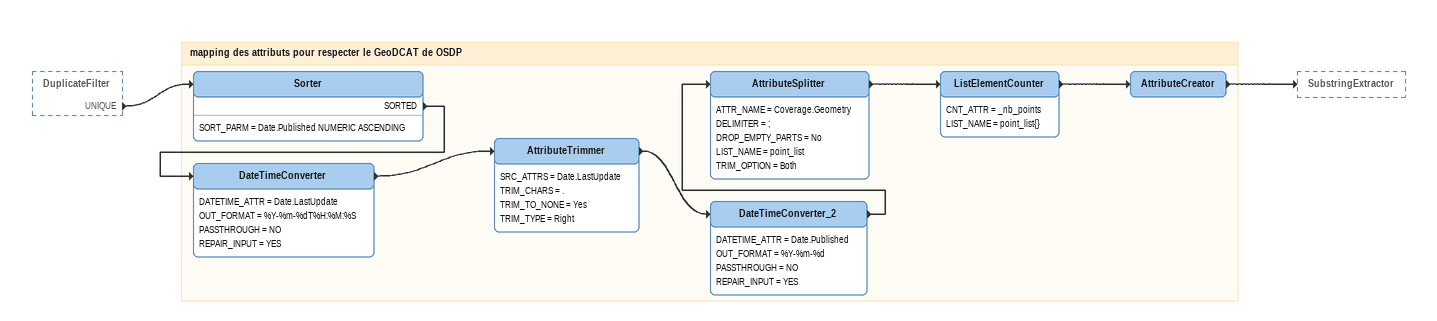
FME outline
DuplicateFilter [outside]
    UNIQUE -> Sorter

Bookmark: mapping des attributs pour respecter le GeoDCAT de OSDP
Sorter
    SORT_PARM = Date.Published NUMERIC ASCENDING
    SORTED -> DateTimeConverter
DateTimeConverter
    DATETIME_ATTR = Date.LastUpdate
    OUT_FORMAT = %Y-%m-%dT%H:%M:%S
    PASSTHROUGH = NO
    REPAIR_INPUT = YES
    -> AttributeTrimmer
AttributeTrimmer
    SRC_ATTRS = Date.LastUpdate
    TRIM_CHARS = .
    TRIM_TO_NONE = Yes
    TRIM_TYPE = Right
    -> DateTimeConverter_2
DateTimeConverter_2
    DATETIME_ATTR = Date.Published
    OUT_FORMAT = %Y-%m-%d
    PASSTHROUGH = NO
    REPAIR_INPUT = YES
    -> AttributeSplitter
AttributeSplitter
    ATTR_NAME = Coverage.Geometry
    DELIMITER = ;
    DROP_EMPTY_PARTS = No
    LIST_NAME = point_list
    TRIM_OPTION = Both
    -> ListElementCounter
ListElementCounter
    CNT_ATTR = _nb_points
    LIST_NAME = point_list{}
    -> AttributeCreator
AttributeCreator
    -> SubstringExtractor
